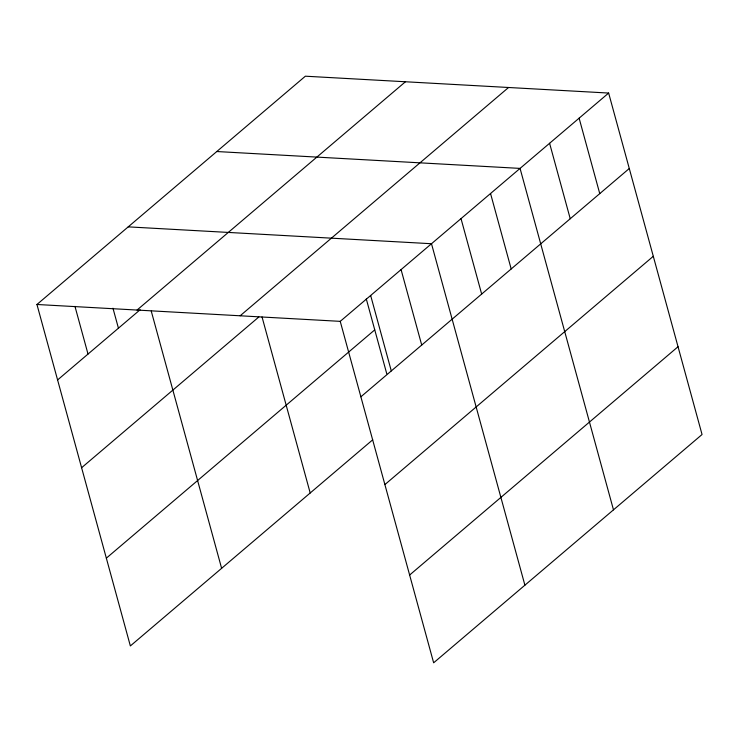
<?xml version="1.0" encoding="UTF-8"?>
<svg xmlns="http://www.w3.org/2000/svg" width="739" height="739" viewBox="0 0 739 739"><rect width="100%" height="100%" fill="white"/><g stroke="black" fill="none" stroke-linecap="round" stroke-linejoin="round"><path stroke-width="1.11" d="M372.715 439.807L130.36 645.941L36.95 304.486L305.355 76.2L608.64 93.059L702.05 434.514L433.645 662.8L340.236 321.354L608.64 93.059M137.038 310.057L405.443 81.761M57.596 379.938L140.161 309.715M240.147 315.784L508.552 87.498M81.604 467.722L258.835 316.985M106.351 558.157L374.747 329.871M360.872 396.806L629.277 168.52M384.89 484.581L653.294 256.294M409.628 575.025L678.033 346.73M216.786 151.532L520.062 168.4L613.481 509.845M128.207 226.864L431.493 243.731L524.902 585.186M36.95 304.486L340.236 321.354M579.117 118.175L599.754 193.627M549.594 143.283L570.231 218.735M490.539 193.507L511.185 268.959M461.016 218.624L481.662 294.076M401.074 269.606L421.72 345.058M370.655 295.48L391.291 370.932M366.304 298.99L386.756 373.758M262.04 316.976L310.195 492.987M151.255 311.101L221.617 568.319M112.965 308.218L118.434 328.19M74.962 306.352L88.015 354.064"/></g></svg>
